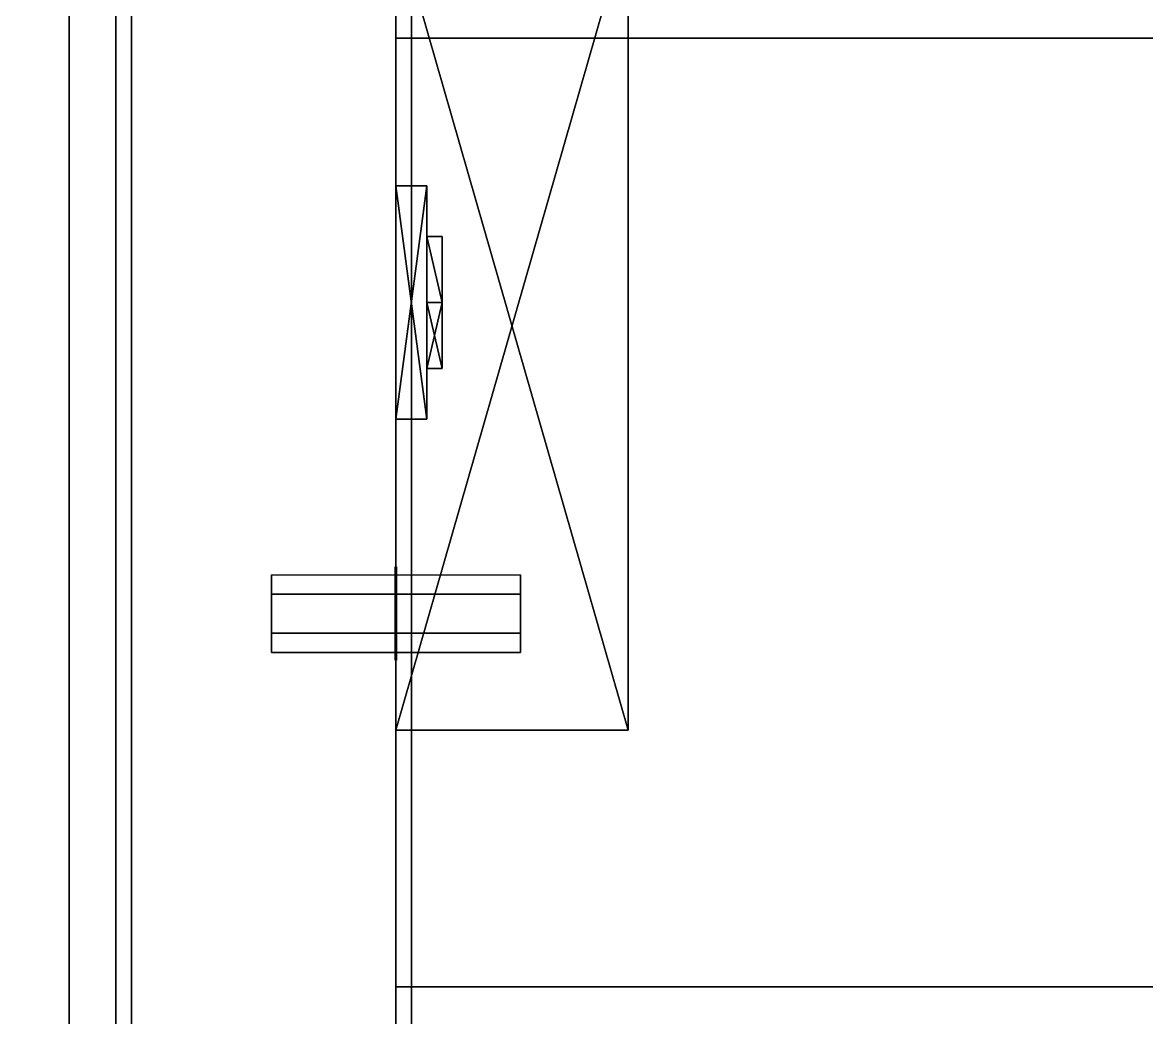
# Model space of a CAD drawing. Extents: x 0 to 4068, y -4475 to 0.
# Drawn here: x 1173 to 1245.2, y -4008 to -3944 of the extents above; entities that cross this region are included whole.
import ezdxf

# ---------------------------------------------------------------- set-up
doc = ezdxf.new("R2010")
doc.units = 0
for name, color, linetype in [('LAYER0', 7, 'CONTINUOUS'), ('LAYER153', 7, 'CONTINUOUS'), ('LAYER154', 7, 'CONTINUOUS'), ('LAYER157', 253, 'CONTINUOUS'), ('LAYER17', 45, 'CONTINUOUS'), ('LAYER182', 7, 'CONTINUOUS'), ('LAYER185', 254, 'CONTINUOUS'), ('LAYER193', 253, 'CONTINUOUS'), ('LAYER195', 253, 'CONTINUOUS'), ('LAYER309', 7, 'CONTINUOUS'), ('LAYER319', 253, 'CONTINUOUS'), ('LAYER321', 7, 'CONTINUOUS'), ('LAYER339', 7, 'CONTINUOUS'), ('LAYER342', 254, 'CONTINUOUS'), ('LAYER345', 253, 'CONTINUOUS'), ('LAYER347', 253, 'CONTINUOUS'), ('LAYER354', 45, 'CONTINUOUS'), ('LAYER355', 45, 'CONTINUOUS'), ('LAYER360', 45, 'CONTINUOUS')]:
    doc.layers.add(name, color=color, linetype=linetype)

msp = doc.modelspace()

# ---------------------------------------------------------------- linework, layer by layer
at = {"layer": 'LAYER0', "invisible_edges": 1}
for points in [[(4068, 0), (0, -4475), (0, 0), (4068, 0)], [(4068, -4475, 5), (0, 0, 5), (0, -4475, 5), (4068, -4475, 5)], [(0, 0, 5), (4068, -4475, 5), (4068, 0, 5), (0, 0, 5)], [(0, -4475), (4068, 0), (4068, -4475), (0, -4475)]]:
    msp.add_3dface(points, dxfattribs=at)
at = {"layer": 'LAYER153', "invisible_edges": 1}
for points in [[(2103, -4325, 2364), (1197, -3925, 2364), (1197, -4325, 2364), (2103, -4325, 2364)], [(1197, -3925, 2364), (2103, -4325, 2364), (2103, -3925, 2364), (1197, -3925, 2364)], [(1197, -4325, 2346), (1197, -3925, 2364), (1197, -3925, 2346), (1197, -4325, 2346)], [(1197, -3925, 2364), (1197, -4325, 2346), (1197, -4325, 2364), (1197, -3925, 2364)], [(2103, -3925, 2346), (1197, -4325, 2346), (1197, -3925, 2346), (2103, -3925, 2346)], [(1197, -4325, 2346), (2103, -3925, 2346), (2103, -4325, 2346), (1197, -4325, 2346)]]:
    msp.add_3dface(points, dxfattribs=at)
at = {"layer": 'LAYER154', "invisible_edges": 1}
for points in [[(1197, -4325, 1706), (2103, -3925, 1706), (2103, -4325, 1706), (1197, -4325, 1706)], [(2103, -3925, 1706), (1197, -4325, 1706), (1197, -3925, 1706), (2103, -3925, 1706)], [(1197, -4325, 1706), (1197, -3925, 1724), (1197, -3925, 1706), (1197, -4325, 1706)], [(1197, -3925, 1724), (1197, -4325, 1706), (1197, -4325, 1724), (1197, -3925, 1724)], [(1197, -3925, 1724), (2103, -4325, 1724), (2103, -3925, 1724), (1197, -3925, 1724)], [(2103, -4325, 1724), (1197, -3925, 1724), (1197, -4325, 1724), (2103, -4325, 1724)]]:
    msp.add_3dface(points, dxfattribs=at)
at = {"layer": 'LAYER157', "invisible_edges": 1}
for points in [[(1197, -4325, 1705), (1179, -3925, 1705), (1197, -3925, 1705), (1197, -4325, 1705)], [(1179, -3925, 1705), (1197, -4325, 1705), (1179, -4325, 1705), (1179, -3925, 1705)], [(1179, -4325, 2365), (1197, -3925, 2365), (1179, -3925, 2365), (1179, -4325, 2365)], [(1197, -3925, 2365), (1179, -4325, 2365), (1197, -4325, 2365), (1197, -3925, 2365)], [(1179, -3925, 1705), (1179, -4325, 2365), (1179, -3925, 2365), (1179, -3925, 1705)], [(1179, -4325, 2365), (1179, -3925, 1705), (1179, -4325, 1705), (1179, -4325, 2365)], [(1197, -4325, 1705), (1197, -3925, 2365), (1197, -4325, 2365), (1197, -4325, 1705)], [(1197, -3925, 2365), (1197, -4325, 1705), (1197, -3925, 1705), (1197, -3925, 2365)]]:
    msp.add_3dface(points, dxfattribs=at)
at = {"layer": 'LAYER17', "invisible_edges": 1}
for points in [[(1180, -4325, 1905), (1162, -3925, 1905), (1180, -3925, 1905), (1180, -4325, 1905)], [(1162, -3925, 1905), (1180, -4325, 1905), (1162, -4325, 1905), (1162, -3925, 1905)], [(1162, -4325, 2405), (1180, -3925, 2405), (1162, -3925, 2405), (1162, -4325, 2405)], [(1180, -3925, 2405), (1162, -4325, 2405), (1180, -4325, 2405), (1180, -3925, 2405)], [(1180, -3925, 2405), (1180, -4325, 1905), (1180, -3925, 1905), (1180, -3925, 2405)], [(1180, -4325, 1905), (1180, -3925, 2405), (1180, -4325, 2405), (1180, -4325, 1905)]]:
    msp.add_3dface(points, dxfattribs=at)
at = {"layer": 'LAYER182', "invisible_edges": 1}
for points in [[(1197, -4300.4, 2026), (2103, -3945, 2026), (2103, -4300.4, 2026), (1197, -4300.4, 2026)], [(2103, -3945, 2026), (1197, -4300.4, 2026), (1197, -3945, 2026), (2103, -3945, 2026)], [(1197, -3945, 2044), (2103, -3945, 2026), (1197, -3945, 2026), (1197, -3945, 2044)], [(2103, -3945, 2026), (1197, -3945, 2044), (2103, -3945, 2044), (2103, -3945, 2026)], [(1197, -4300.4, 2026), (1197, -3945, 2044), (1197, -3945, 2026), (1197, -4300.4, 2026)], [(1197, -3945, 2044), (1197, -4300.4, 2026), (1197, -4300.4, 2044), (1197, -3945, 2044)], [(1197, -3945, 2044), (2103, -4300.4, 2044), (2103, -3945, 2044), (1197, -3945, 2044)], [(2103, -4300.4, 2044), (1197, -3945, 2044), (1197, -4300.4, 2044), (2103, -4300.4, 2044)]]:
    msp.add_3dface(points, dxfattribs=at)
at = {"layer": 'LAYER185'}
for points in [[(1196.95, -3985, 2023.5), (1196.95, -3979, 2023.5), (1196.95, -3980.5, 2026.098), (1196.95, -3983.5, 2026.098)], [(1196.95, -3985, 2023.5), (1196.95, -3979, 2023.5), (1196.95, -3980.5, 2020.902), (1196.95, -3983.5, 2020.902)], [(1197.05, -3985, 2023.5), (1197.05, -3979, 2023.5), (1197.05, -3980.5, 2026.098), (1197.05, -3983.5, 2026.098)], [(1197.05, -3985, 2023.5), (1197.05, -3979, 2023.5), (1197.05, -3980.5, 2020.902), (1197.05, -3983.5, 2020.902)], [(1189, -3979.5, 2023.5), (1189, -3984.5, 2023.5), (1189, -3983.25, 2025.665), (1189, -3980.75, 2025.665)], [(1189, -3979.5, 2023.5), (1189, -3980.75, 2021.335), (1189, -3983.25, 2021.335), (1189, -3984.5, 2023.5)], [(1205, -3979.5, 2023.5), (1205, -3984.5, 2023.5), (1205, -3983.25, 2025.665), (1205, -3980.75, 2025.665)], [(1205, -3979.5, 2023.5), (1205, -3980.75, 2021.335), (1205, -3983.25, 2021.335), (1205, -3984.5, 2023.5)]]:
    msp.add_3dface(points, dxfattribs=at)
at = {"layer": 'LAYER193'}
for points in [[(1197, -3937.5, 1801.217), (1211.922, -3937.5, 1801.217), (1197, -3989.5, 1801.217), (1197, -3937.5, 1801.217)], [(1197, -3989.5, 1801.217), (1211.922, -3937.5, 1801.217), (1211.922, -3989.5, 1801.217), (1197, -3989.5, 1801.217)], [(1197, -3989.5, 1814.783), (1211.922, -3989.5, 1814.783), (1197, -3937.5, 1814.783), (1197, -3989.5, 1814.783)], [(1197, -3937.5, 1814.783), (1211.922, -3989.5, 1814.783), (1211.922, -3937.5, 1814.783), (1197, -3937.5, 1814.783)], [(1211.922, -3937.5, 1801.217), (1211.922, -3937.5, 1814.783), (1211.922, -3989.5, 1801.217), (1211.922, -3937.5, 1801.217)], [(1211.922, -3989.5, 1801.217), (1211.922, -3937.5, 1814.783), (1211.922, -3989.5, 1814.783), (1211.922, -3989.5, 1801.217)], [(1198.99, -3954.5, 1834), (1197, -3954.5, 1834), (1197, -3969.5, 1834), (1198.99, -3954.5, 1834)], [(1198.99, -3954.5, 1834), (1197, -3969.5, 1834), (1198.99, -3969.5, 1834), (1198.99, -3954.5, 1834)], [(1198.99, -3969.5, 1782), (1197, -3969.5, 1782), (1197, -3954.5, 1782), (1198.99, -3969.5, 1782)], [(1198.99, -3969.5, 1782), (1197, -3954.5, 1782), (1198.99, -3954.5, 1782), (1198.99, -3969.5, 1782)], [(1197, -3954.5, 1782), (1197, -3954.5, 1834), (1198.99, -3954.5, 1834), (1197, -3954.5, 1782)], [(1197, -3954.5, 1782), (1198.99, -3954.5, 1834), (1198.99, -3954.5, 1782), (1197, -3954.5, 1782)], [(1198.99, -3954.5, 1782), (1198.99, -3954.5, 1834), (1198.99, -3969.5, 1834), (1198.99, -3954.5, 1782)], [(1198.99, -3954.5, 1782), (1198.99, -3969.5, 1834), (1198.99, -3969.5, 1782), (1198.99, -3954.5, 1782)], [(1199.984, -3957.757, 1826.087), (1199.984, -3962, 1821.291), (1198.99, -3957.757, 1826.087), (1199.984, -3957.757, 1826.087)], [(1198.99, -3957.757, 1826.087), (1199.984, -3962, 1821.291), (1198.99, -3962, 1821.291), (1198.99, -3957.757, 1826.087)], [(1198.99, -3962, 1830.883), (1198.99, -3962, 1821.291), (1198.99, -3957.757, 1826.087), (1198.99, -3962, 1830.883)], [(1198.99, -3962, 1830.883), (1199.984, -3962, 1830.883), (1198.99, -3957.757, 1826.087), (1198.99, -3962, 1830.883)], [(1198.99, -3957.757, 1826.087), (1199.984, -3962, 1830.883), (1199.984, -3957.757, 1826.087), (1198.99, -3957.757, 1826.087)], [(1199.984, -3957.757, 1789.913), (1199.984, -3962, 1785.117), (1198.99, -3957.757, 1789.913), (1199.984, -3957.757, 1789.913)], [(1198.99, -3957.757, 1789.913), (1199.984, -3962, 1785.117), (1198.99, -3962, 1785.117), (1198.99, -3957.757, 1789.913)], [(1198.99, -3962, 1794.709), (1198.99, -3962, 1785.117), (1198.99, -3957.757, 1789.913), (1198.99, -3962, 1794.709)], [(1198.99, -3962, 1794.709), (1199.984, -3962, 1794.709), (1198.99, -3957.757, 1789.913), (1198.99, -3962, 1794.709)], [(1198.99, -3957.757, 1789.913), (1199.984, -3962, 1794.709), (1199.984, -3957.757, 1789.913), (1198.99, -3957.757, 1789.913)], [(1199.984, -3962, 1830.883), (1199.984, -3966.243, 1826.087), (1199.984, -3957.757, 1826.087), (1199.984, -3962, 1830.883)], [(1199.984, -3957.757, 1826.087), (1199.984, -3966.243, 1826.087), (1199.984, -3962, 1821.291), (1199.984, -3957.757, 1826.087)], [(1199.984, -3962, 1794.709), (1199.984, -3966.243, 1789.913), (1199.984, -3957.757, 1789.913), (1199.984, -3962, 1794.709)], [(1199.984, -3957.757, 1789.913), (1199.984, -3966.243, 1789.913), (1199.984, -3962, 1785.117), (1199.984, -3957.757, 1789.913)], [(1199.984, -3962, 1821.291), (1199.984, -3966.243, 1826.087), (1198.99, -3962, 1821.291), (1199.984, -3962, 1821.291)], [(1198.99, -3962, 1821.291), (1199.984, -3966.243, 1826.087), (1198.99, -3966.243, 1826.087), (1198.99, -3962, 1821.291)], [(1199.984, -3966.243, 1826.087), (1199.984, -3962, 1830.883), (1198.99, -3966.243, 1826.087), (1199.984, -3966.243, 1826.087)], [(1198.99, -3966.243, 1826.087), (1199.984, -3962, 1830.883), (1198.99, -3962, 1830.883), (1198.99, -3966.243, 1826.087)], [(1198.99, -3962, 1830.883), (1198.99, -3966.243, 1826.087), (1198.99, -3962, 1821.291), (1198.99, -3962, 1830.883)], [(1199.984, -3962, 1785.117), (1199.984, -3966.243, 1789.913), (1198.99, -3962, 1785.117), (1199.984, -3962, 1785.117)], [(1198.99, -3962, 1785.117), (1199.984, -3966.243, 1789.913), (1198.99, -3966.243, 1789.913), (1198.99, -3962, 1785.117)], [(1199.984, -3966.243, 1789.913), (1199.984, -3962, 1794.709), (1198.99, -3966.243, 1789.913), (1199.984, -3966.243, 1789.913)], [(1198.99, -3966.243, 1789.913), (1199.984, -3962, 1794.709), (1198.99, -3962, 1794.709), (1198.99, -3966.243, 1789.913)], [(1198.99, -3962, 1794.709), (1198.99, -3966.243, 1789.913), (1198.99, -3962, 1785.117), (1198.99, -3962, 1794.709)], [(1198.99, -3969.5, 1834), (1197, -3969.5, 1834), (1197, -3969.5, 1782), (1198.99, -3969.5, 1834)], [(1198.99, -3969.5, 1834), (1197, -3969.5, 1782), (1198.99, -3969.5, 1782), (1198.99, -3969.5, 1834)], [(1197, -3989.5, 1801.217), (1211.922, -3989.5, 1801.217), (1197, -3989.5, 1814.783), (1197, -3989.5, 1801.217)], [(1197, -3989.5, 1814.783), (1211.922, -3989.5, 1801.217), (1211.922, -3989.5, 1814.783), (1197, -3989.5, 1814.783)]]:
    msp.add_3dface(points, dxfattribs=at)
at = {"layer": 'LAYER195'}
for points in [[(1197, -3937.5, 2255.217), (1211.922, -3937.5, 2255.217), (1197, -3989.5, 2255.217), (1197, -3937.5, 2255.217)], [(1197, -3989.5, 2255.217), (1211.922, -3937.5, 2255.217), (1211.922, -3989.5, 2255.217), (1197, -3989.5, 2255.217)], [(1197, -3989.5, 2268.783), (1211.922, -3989.5, 2268.783), (1197, -3937.5, 2268.783), (1197, -3989.5, 2268.783)], [(1197, -3937.5, 2268.783), (1211.922, -3989.5, 2268.783), (1211.922, -3937.5, 2268.783), (1197, -3937.5, 2268.783)], [(1211.922, -3937.5, 2255.217), (1211.922, -3937.5, 2268.783), (1211.922, -3989.5, 2255.217), (1211.922, -3937.5, 2255.217)], [(1211.922, -3989.5, 2255.217), (1211.922, -3937.5, 2268.783), (1211.922, -3989.5, 2268.783), (1211.922, -3989.5, 2255.217)], [(1198.99, -3954.5, 2288), (1197, -3954.5, 2288), (1197, -3969.5, 2288), (1198.99, -3954.5, 2288)], [(1198.99, -3954.5, 2288), (1197, -3969.5, 2288), (1198.99, -3969.5, 2288), (1198.99, -3954.5, 2288)], [(1198.99, -3969.5, 2236), (1197, -3969.5, 2236), (1197, -3954.5, 2236), (1198.99, -3969.5, 2236)], [(1198.99, -3969.5, 2236), (1197, -3954.5, 2236), (1198.99, -3954.5, 2236), (1198.99, -3969.5, 2236)], [(1197, -3954.5, 2236), (1197, -3954.5, 2288), (1198.99, -3954.5, 2288), (1197, -3954.5, 2236)], [(1197, -3954.5, 2236), (1198.99, -3954.5, 2288), (1198.99, -3954.5, 2236), (1197, -3954.5, 2236)], [(1198.99, -3954.5, 2236), (1198.99, -3954.5, 2288), (1198.99, -3969.5, 2288), (1198.99, -3954.5, 2236)], [(1198.99, -3954.5, 2236), (1198.99, -3969.5, 2288), (1198.99, -3969.5, 2236), (1198.99, -3954.5, 2236)], [(1199.984, -3957.757, 2280.087), (1199.984, -3962, 2275.291), (1198.99, -3957.757, 2280.087), (1199.984, -3957.757, 2280.087)], [(1198.99, -3957.757, 2280.087), (1199.984, -3962, 2275.291), (1198.99, -3962, 2275.291), (1198.99, -3957.757, 2280.087)], [(1198.99, -3962, 2284.883), (1198.99, -3962, 2275.291), (1198.99, -3957.757, 2280.087), (1198.99, -3962, 2284.883)], [(1198.99, -3962, 2284.883), (1199.984, -3962, 2284.883), (1198.99, -3957.757, 2280.087), (1198.99, -3962, 2284.883)], [(1198.99, -3957.757, 2280.087), (1199.984, -3962, 2284.883), (1199.984, -3957.757, 2280.087), (1198.99, -3957.757, 2280.087)], [(1199.984, -3957.757, 2243.913), (1199.984, -3962, 2239.117), (1198.99, -3957.757, 2243.913), (1199.984, -3957.757, 2243.913)], [(1198.99, -3957.757, 2243.913), (1199.984, -3962, 2239.117), (1198.99, -3962, 2239.117), (1198.99, -3957.757, 2243.913)], [(1198.99, -3962, 2248.709), (1198.99, -3962, 2239.117), (1198.99, -3957.757, 2243.913), (1198.99, -3962, 2248.709)], [(1198.99, -3962, 2248.709), (1199.984, -3962, 2248.709), (1198.99, -3957.757, 2243.913), (1198.99, -3962, 2248.709)], [(1198.99, -3957.757, 2243.913), (1199.984, -3962, 2248.709), (1199.984, -3957.757, 2243.913), (1198.99, -3957.757, 2243.913)], [(1199.984, -3962, 2284.883), (1199.984, -3966.243, 2280.087), (1199.984, -3957.757, 2280.087), (1199.984, -3962, 2284.883)], [(1199.984, -3957.757, 2280.087), (1199.984, -3966.243, 2280.087), (1199.984, -3962, 2275.291), (1199.984, -3957.757, 2280.087)], [(1199.984, -3962, 2248.709), (1199.984, -3966.243, 2243.913), (1199.984, -3957.757, 2243.913), (1199.984, -3962, 2248.709)], [(1199.984, -3957.757, 2243.913), (1199.984, -3966.243, 2243.913), (1199.984, -3962, 2239.117), (1199.984, -3957.757, 2243.913)], [(1199.984, -3962, 2275.291), (1199.984, -3966.243, 2280.087), (1198.99, -3962, 2275.291), (1199.984, -3962, 2275.291)], [(1198.99, -3962, 2275.291), (1199.984, -3966.243, 2280.087), (1198.99, -3966.243, 2280.087), (1198.99, -3962, 2275.291)], [(1199.984, -3966.243, 2280.087), (1199.984, -3962, 2284.883), (1198.99, -3966.243, 2280.087), (1199.984, -3966.243, 2280.087)], [(1198.99, -3966.243, 2280.087), (1199.984, -3962, 2284.883), (1198.99, -3962, 2284.883), (1198.99, -3966.243, 2280.087)], [(1198.99, -3962, 2284.883), (1198.99, -3966.243, 2280.087), (1198.99, -3962, 2275.291), (1198.99, -3962, 2284.883)], [(1199.984, -3962, 2239.117), (1199.984, -3966.243, 2243.913), (1198.99, -3962, 2239.117), (1199.984, -3962, 2239.117)], [(1198.99, -3962, 2239.117), (1199.984, -3966.243, 2243.913), (1198.99, -3966.243, 2243.913), (1198.99, -3962, 2239.117)], [(1199.984, -3966.243, 2243.913), (1199.984, -3962, 2248.709), (1198.99, -3966.243, 2243.913), (1199.984, -3966.243, 2243.913)], [(1198.99, -3966.243, 2243.913), (1199.984, -3962, 2248.709), (1198.99, -3962, 2248.709), (1198.99, -3966.243, 2243.913)], [(1198.99, -3962, 2248.709), (1198.99, -3966.243, 2243.913), (1198.99, -3962, 2239.117), (1198.99, -3962, 2248.709)], [(1198.99, -3969.5, 2288), (1197, -3969.5, 2288), (1197, -3969.5, 2236), (1198.99, -3969.5, 2288)], [(1198.99, -3969.5, 2288), (1197, -3969.5, 2236), (1198.99, -3969.5, 2236), (1198.99, -3969.5, 2288)], [(1197, -3989.5, 2255.217), (1211.922, -3989.5, 2255.217), (1197, -3989.5, 2268.783), (1197, -3989.5, 2255.217)], [(1197, -3989.5, 2268.783), (1211.922, -3989.5, 2255.217), (1211.922, -3989.5, 2268.783), (1197, -3989.5, 2268.783)]]:
    msp.add_3dface(points, dxfattribs=at)
at = {"layer": 'LAYER309', "invisible_edges": 1}
for points in [[(1197, -4325, 156), (2103, -3925, 156), (2103, -4325, 156), (1197, -4325, 156)], [(2103, -3925, 156), (1197, -4325, 156), (1197, -3925, 156), (2103, -3925, 156)], [(1197, -4325, 156), (1197, -3925, 174), (1197, -3925, 156), (1197, -4325, 156)], [(1197, -3925, 174), (1197, -4325, 156), (1197, -4325, 174), (1197, -3925, 174)], [(1197, -3925, 174), (2103, -4325, 174), (2103, -3925, 174), (1197, -3925, 174)], [(2103, -4325, 174), (1197, -3925, 174), (1197, -4325, 174), (2103, -4325, 174)]]:
    msp.add_3dface(points, dxfattribs=at)
at = {"layer": 'LAYER319', "invisible_edges": 1}
for points in [[(1197, -4325, 155), (1179, -3925, 155), (1197, -3925, 155), (1197, -4325, 155)], [(1179, -3925, 155), (1197, -4325, 155), (1179, -4325, 155), (1179, -3925, 155)], [(1179, -4325, 880), (1197, -3925, 880), (1179, -3925, 880), (1179, -4325, 880)], [(1197, -3925, 880), (1179, -4325, 880), (1197, -4325, 880), (1197, -3925, 880)], [(1179, -3925, 155), (1179, -4325, 880), (1179, -3925, 880), (1179, -3925, 155)], [(1179, -4325, 880), (1179, -3925, 155), (1179, -4325, 155), (1179, -4325, 880)], [(1197, -4325, 155), (1197, -3925, 880), (1197, -4325, 880), (1197, -4325, 155)], [(1197, -3925, 880), (1197, -4325, 155), (1197, -3925, 155), (1197, -3925, 880)]]:
    msp.add_3dface(points, dxfattribs=at)
at = {"layer": 'LAYER321', "invisible_edges": 1}
for points in [[(1197, -4006, 861.5), (2103, -3926, 861.5), (2103, -4006, 861.5), (1197, -4006, 861.5)], [(2103, -3926, 861.5), (1197, -4006, 861.5), (1197, -3926, 861.5), (2103, -3926, 861.5)], [(1197, -4006, 861.5), (1197, -3926, 879.5), (1197, -3926, 861.5), (1197, -4006, 861.5)], [(1197, -3926, 879.5), (1197, -4006, 861.5), (1197, -4006, 879.5), (1197, -3926, 879.5)], [(1197, -3926, 879.5), (2103, -4006, 879.5), (2103, -3926, 879.5), (1197, -3926, 879.5)], [(2103, -4006, 879.5), (1197, -3926, 879.5), (1197, -4006, 879.5), (2103, -4006, 879.5)], [(2103, -4006, 879.5), (1197, -4006, 861.5), (2103, -4006, 861.5), (2103, -4006, 879.5)], [(1197, -4006, 861.5), (2103, -4006, 879.5), (1197, -4006, 879.5), (1197, -4006, 861.5)]]:
    msp.add_3dface(points, dxfattribs=at)
at = {"layer": 'LAYER339', "invisible_edges": 1}
for points in [[(1197, -4300.4, 508.5), (2103, -3945, 508.5), (2103, -4300.4, 508.5), (1197, -4300.4, 508.5)], [(2103, -3945, 508.5), (1197, -4300.4, 508.5), (1197, -3945, 508.5), (2103, -3945, 508.5)], [(1197, -3945, 526.5), (2103, -3945, 508.5), (1197, -3945, 508.5), (1197, -3945, 526.5)], [(2103, -3945, 508.5), (1197, -3945, 526.5), (2103, -3945, 526.5), (2103, -3945, 508.5)], [(1197, -4300.4, 508.5), (1197, -3945, 526.5), (1197, -3945, 508.5), (1197, -4300.4, 508.5)], [(1197, -3945, 526.5), (1197, -4300.4, 508.5), (1197, -4300.4, 526.5), (1197, -3945, 526.5)], [(1197, -3945, 526.5), (2103, -4300.4, 526.5), (2103, -3945, 526.5), (1197, -3945, 526.5)], [(2103, -4300.4, 526.5), (1197, -3945, 526.5), (1197, -4300.4, 526.5), (2103, -4300.4, 526.5)]]:
    msp.add_3dface(points, dxfattribs=at)
at = {"layer": 'LAYER342'}
for points in [[(1196.95, -3985, 506), (1196.95, -3979, 506), (1196.95, -3980.5, 508.598), (1196.95, -3983.5, 508.598)], [(1196.95, -3985, 506), (1196.95, -3979, 506), (1196.95, -3980.5, 503.402), (1196.95, -3983.5, 503.402)], [(1197.05, -3985, 506), (1197.05, -3979, 506), (1197.05, -3980.5, 508.598), (1197.05, -3983.5, 508.598)], [(1197.05, -3985, 506), (1197.05, -3979, 506), (1197.05, -3980.5, 503.402), (1197.05, -3983.5, 503.402)], [(1189, -3979.5, 506), (1189, -3984.5, 506), (1189, -3983.25, 508.165), (1189, -3980.75, 508.165)], [(1189, -3979.5, 506), (1189, -3980.75, 503.835), (1189, -3983.25, 503.835), (1189, -3984.5, 506)], [(1205, -3979.5, 506), (1205, -3984.5, 506), (1205, -3983.25, 508.165), (1205, -3980.75, 508.165)], [(1205, -3979.5, 506), (1205, -3980.75, 503.835), (1205, -3983.25, 503.835), (1205, -3984.5, 506)]]:
    msp.add_3dface(points, dxfattribs=at)
at = {"layer": 'LAYER345'}
for points in [[(1197, -3937.5, 251.217), (1211.922, -3937.5, 251.217), (1197, -3989.5, 251.217), (1197, -3937.5, 251.217)], [(1197, -3989.5, 251.217), (1211.922, -3937.5, 251.217), (1211.922, -3989.5, 251.217), (1197, -3989.5, 251.217)], [(1197, -3989.5, 264.783), (1211.922, -3989.5, 264.783), (1197, -3937.5, 264.783), (1197, -3989.5, 264.783)], [(1197, -3937.5, 264.783), (1211.922, -3989.5, 264.783), (1211.922, -3937.5, 264.783), (1197, -3937.5, 264.783)], [(1211.922, -3937.5, 251.217), (1211.922, -3937.5, 264.783), (1211.922, -3989.5, 251.217), (1211.922, -3937.5, 251.217)], [(1211.922, -3989.5, 251.217), (1211.922, -3937.5, 264.783), (1211.922, -3989.5, 264.783), (1211.922, -3989.5, 251.217)], [(1198.99, -3954.5, 284), (1197, -3954.5, 284), (1197, -3969.5, 284), (1198.99, -3954.5, 284)], [(1198.99, -3954.5, 284), (1197, -3969.5, 284), (1198.99, -3969.5, 284), (1198.99, -3954.5, 284)], [(1198.99, -3969.5, 232), (1197, -3969.5, 232), (1197, -3954.5, 232), (1198.99, -3969.5, 232)], [(1198.99, -3969.5, 232), (1197, -3954.5, 232), (1198.99, -3954.5, 232), (1198.99, -3969.5, 232)], [(1197, -3954.5, 232), (1197, -3954.5, 284), (1198.99, -3954.5, 284), (1197, -3954.5, 232)], [(1197, -3954.5, 232), (1198.99, -3954.5, 284), (1198.99, -3954.5, 232), (1197, -3954.5, 232)], [(1198.99, -3954.5, 232), (1198.99, -3954.5, 284), (1198.99, -3969.5, 284), (1198.99, -3954.5, 232)], [(1198.99, -3954.5, 232), (1198.99, -3969.5, 284), (1198.99, -3969.5, 232), (1198.99, -3954.5, 232)], [(1199.984, -3957.757, 276.087), (1199.984, -3962, 271.291), (1198.99, -3957.757, 276.087), (1199.984, -3957.757, 276.087)], [(1198.99, -3957.757, 276.087), (1199.984, -3962, 271.291), (1198.99, -3962, 271.291), (1198.99, -3957.757, 276.087)], [(1198.99, -3962, 280.883), (1198.99, -3962, 271.291), (1198.99, -3957.757, 276.087), (1198.99, -3962, 280.883)], [(1198.99, -3962, 280.883), (1199.984, -3962, 280.883), (1198.99, -3957.757, 276.087), (1198.99, -3962, 280.883)], [(1198.99, -3957.757, 276.087), (1199.984, -3962, 280.883), (1199.984, -3957.757, 276.087), (1198.99, -3957.757, 276.087)], [(1199.984, -3957.757, 239.913), (1199.984, -3962, 235.117), (1198.99, -3957.757, 239.913), (1199.984, -3957.757, 239.913)], [(1198.99, -3957.757, 239.913), (1199.984, -3962, 235.117), (1198.99, -3962, 235.117), (1198.99, -3957.757, 239.913)], [(1198.99, -3962, 244.709), (1198.99, -3962, 235.117), (1198.99, -3957.757, 239.913), (1198.99, -3962, 244.709)], [(1198.99, -3962, 244.709), (1199.984, -3962, 244.709), (1198.99, -3957.757, 239.913), (1198.99, -3962, 244.709)], [(1198.99, -3957.757, 239.913), (1199.984, -3962, 244.709), (1199.984, -3957.757, 239.913), (1198.99, -3957.757, 239.913)], [(1199.984, -3962, 280.883), (1199.984, -3966.243, 276.087), (1199.984, -3957.757, 276.087), (1199.984, -3962, 280.883)], [(1199.984, -3957.757, 276.087), (1199.984, -3966.243, 276.087), (1199.984, -3962, 271.291), (1199.984, -3957.757, 276.087)], [(1199.984, -3962, 244.709), (1199.984, -3966.243, 239.913), (1199.984, -3957.757, 239.913), (1199.984, -3962, 244.709)], [(1199.984, -3957.757, 239.913), (1199.984, -3966.243, 239.913), (1199.984, -3962, 235.117), (1199.984, -3957.757, 239.913)], [(1199.984, -3962, 271.291), (1199.984, -3966.243, 276.087), (1198.99, -3962, 271.291), (1199.984, -3962, 271.291)], [(1198.99, -3962, 271.291), (1199.984, -3966.243, 276.087), (1198.99, -3966.243, 276.087), (1198.99, -3962, 271.291)], [(1199.984, -3966.243, 276.087), (1199.984, -3962, 280.883), (1198.99, -3966.243, 276.087), (1199.984, -3966.243, 276.087)], [(1198.99, -3966.243, 276.087), (1199.984, -3962, 280.883), (1198.99, -3962, 280.883), (1198.99, -3966.243, 276.087)], [(1198.99, -3962, 280.883), (1198.99, -3966.243, 276.087), (1198.99, -3962, 271.291), (1198.99, -3962, 280.883)], [(1199.984, -3962, 235.117), (1199.984, -3966.243, 239.913), (1198.99, -3962, 235.117), (1199.984, -3962, 235.117)], [(1198.99, -3962, 235.117), (1199.984, -3966.243, 239.913), (1198.99, -3966.243, 239.913), (1198.99, -3962, 235.117)], [(1199.984, -3966.243, 239.913), (1199.984, -3962, 244.709), (1198.99, -3966.243, 239.913), (1199.984, -3966.243, 239.913)], [(1198.99, -3966.243, 239.913), (1199.984, -3962, 244.709), (1198.99, -3962, 244.709), (1198.99, -3966.243, 239.913)], [(1198.99, -3962, 244.709), (1198.99, -3966.243, 239.913), (1198.99, -3962, 235.117), (1198.99, -3962, 244.709)], [(1198.99, -3969.5, 284), (1197, -3969.5, 284), (1197, -3969.5, 232), (1198.99, -3969.5, 284)], [(1198.99, -3969.5, 284), (1197, -3969.5, 232), (1198.99, -3969.5, 232), (1198.99, -3969.5, 284)], [(1197, -3989.5, 251.217), (1211.922, -3989.5, 251.217), (1197, -3989.5, 264.783), (1197, -3989.5, 251.217)], [(1197, -3989.5, 264.783), (1211.922, -3989.5, 251.217), (1211.922, -3989.5, 264.783), (1197, -3989.5, 264.783)]]:
    msp.add_3dface(points, dxfattribs=at)
at = {"layer": 'LAYER347'}
for points in [[(1197, -3937.5, 770.217), (1211.922, -3937.5, 770.217), (1197, -3989.5, 770.217), (1197, -3937.5, 770.217)], [(1197, -3989.5, 770.217), (1211.922, -3937.5, 770.217), (1211.922, -3989.5, 770.217), (1197, -3989.5, 770.217)], [(1197, -3989.5, 783.783), (1211.922, -3989.5, 783.783), (1197, -3937.5, 783.783), (1197, -3989.5, 783.783)], [(1197, -3937.5, 783.783), (1211.922, -3989.5, 783.783), (1211.922, -3937.5, 783.783), (1197, -3937.5, 783.783)], [(1211.922, -3937.5, 770.217), (1211.922, -3937.5, 783.783), (1211.922, -3989.5, 770.217), (1211.922, -3937.5, 770.217)], [(1211.922, -3989.5, 770.217), (1211.922, -3937.5, 783.783), (1211.922, -3989.5, 783.783), (1211.922, -3989.5, 770.217)], [(1198.99, -3954.5, 803), (1197, -3954.5, 803), (1197, -3969.5, 803), (1198.99, -3954.5, 803)], [(1198.99, -3954.5, 803), (1197, -3969.5, 803), (1198.99, -3969.5, 803), (1198.99, -3954.5, 803)], [(1198.99, -3969.5, 751), (1197, -3969.5, 751), (1197, -3954.5, 751), (1198.99, -3969.5, 751)], [(1198.99, -3969.5, 751), (1197, -3954.5, 751), (1198.99, -3954.5, 751), (1198.99, -3969.5, 751)], [(1197, -3954.5, 751), (1197, -3954.5, 803), (1198.99, -3954.5, 803), (1197, -3954.5, 751)], [(1197, -3954.5, 751), (1198.99, -3954.5, 803), (1198.99, -3954.5, 751), (1197, -3954.5, 751)], [(1198.99, -3954.5, 751), (1198.99, -3954.5, 803), (1198.99, -3969.5, 803), (1198.99, -3954.5, 751)], [(1198.99, -3954.5, 751), (1198.99, -3969.5, 803), (1198.99, -3969.5, 751), (1198.99, -3954.5, 751)], [(1199.984, -3957.757, 795.087), (1199.984, -3962, 790.291), (1198.99, -3957.757, 795.087), (1199.984, -3957.757, 795.087)], [(1198.99, -3957.757, 795.087), (1199.984, -3962, 790.291), (1198.99, -3962, 790.291), (1198.99, -3957.757, 795.087)], [(1198.99, -3962, 799.883), (1198.99, -3962, 790.291), (1198.99, -3957.757, 795.087), (1198.99, -3962, 799.883)], [(1198.99, -3962, 799.883), (1199.984, -3962, 799.883), (1198.99, -3957.757, 795.087), (1198.99, -3962, 799.883)], [(1198.99, -3957.757, 795.087), (1199.984, -3962, 799.883), (1199.984, -3957.757, 795.087), (1198.99, -3957.757, 795.087)], [(1199.984, -3957.757, 758.913), (1199.984, -3962, 754.117), (1198.99, -3957.757, 758.913), (1199.984, -3957.757, 758.913)], [(1198.99, -3957.757, 758.913), (1199.984, -3962, 754.117), (1198.99, -3962, 754.117), (1198.99, -3957.757, 758.913)], [(1198.99, -3962, 763.709), (1198.99, -3962, 754.117), (1198.99, -3957.757, 758.913), (1198.99, -3962, 763.709)], [(1198.99, -3962, 763.709), (1199.984, -3962, 763.709), (1198.99, -3957.757, 758.913), (1198.99, -3962, 763.709)], [(1198.99, -3957.757, 758.913), (1199.984, -3962, 763.709), (1199.984, -3957.757, 758.913), (1198.99, -3957.757, 758.913)], [(1199.984, -3962, 799.883), (1199.984, -3966.243, 795.087), (1199.984, -3957.757, 795.087), (1199.984, -3962, 799.883)], [(1199.984, -3957.757, 795.087), (1199.984, -3966.243, 795.087), (1199.984, -3962, 790.291), (1199.984, -3957.757, 795.087)], [(1199.984, -3962, 763.709), (1199.984, -3966.243, 758.913), (1199.984, -3957.757, 758.913), (1199.984, -3962, 763.709)], [(1199.984, -3957.757, 758.913), (1199.984, -3966.243, 758.913), (1199.984, -3962, 754.117), (1199.984, -3957.757, 758.913)], [(1199.984, -3962, 790.291), (1199.984, -3966.243, 795.087), (1198.99, -3962, 790.291), (1199.984, -3962, 790.291)], [(1198.99, -3962, 790.291), (1199.984, -3966.243, 795.087), (1198.99, -3966.243, 795.087), (1198.99, -3962, 790.291)], [(1199.984, -3966.243, 795.087), (1199.984, -3962, 799.883), (1198.99, -3966.243, 795.087), (1199.984, -3966.243, 795.087)], [(1198.99, -3966.243, 795.087), (1199.984, -3962, 799.883), (1198.99, -3962, 799.883), (1198.99, -3966.243, 795.087)], [(1198.99, -3962, 799.883), (1198.99, -3966.243, 795.087), (1198.99, -3962, 790.291), (1198.99, -3962, 799.883)], [(1199.984, -3962, 754.117), (1199.984, -3966.243, 758.913), (1198.99, -3962, 754.117), (1199.984, -3962, 754.117)], [(1198.99, -3962, 754.117), (1199.984, -3966.243, 758.913), (1198.99, -3966.243, 758.913), (1198.99, -3962, 754.117)], [(1199.984, -3966.243, 758.913), (1199.984, -3962, 763.709), (1198.99, -3966.243, 758.913), (1199.984, -3966.243, 758.913)], [(1198.99, -3966.243, 758.913), (1199.984, -3962, 763.709), (1198.99, -3962, 763.709), (1198.99, -3966.243, 758.913)], [(1198.99, -3962, 763.709), (1198.99, -3966.243, 758.913), (1198.99, -3962, 754.117), (1198.99, -3962, 763.709)], [(1198.99, -3969.5, 803), (1197, -3969.5, 803), (1197, -3969.5, 751), (1198.99, -3969.5, 803)], [(1198.99, -3969.5, 803), (1197, -3969.5, 751), (1198.99, -3969.5, 751), (1198.99, -3969.5, 803)], [(1197, -3989.5, 770.217), (1211.922, -3989.5, 770.217), (1197, -3989.5, 783.783), (1197, -3989.5, 770.217)], [(1197, -3989.5, 783.783), (1211.922, -3989.5, 770.217), (1211.922, -3989.5, 783.783), (1197, -3989.5, 783.783)]]:
    msp.add_3dface(points, dxfattribs=at)
at = {"layer": 'LAYER354', "invisible_edges": 1}
for points in [[(1176, -4325, 880), (3495, -3902, 880), (3495, -4325, 880), (1176, -4325, 880)], [(3495, -3902, 880), (1176, -4325, 880), (1176, -3902, 880), (3495, -3902, 880)], [(1176, -4325, 880), (1176, -3902, 898), (1176, -3902, 880), (1176, -4325, 880)], [(1176, -3902, 898), (1176, -4325, 880), (1176, -4325, 898), (1176, -3902, 898)], [(1176, -3902, 898), (3495, -4325, 898), (3495, -3902, 898), (1176, -3902, 898)], [(3495, -4325, 898), (1176, -3902, 898), (1176, -4325, 898), (3495, -4325, 898)]]:
    msp.add_3dface(points, dxfattribs=at)
at = {"layer": 'LAYER355', "invisible_edges": 1}
for points in [[(1180, -4325, 1687), (1180, -3902, 898), (1180, -4325, 898), (1180, -4325, 1687)], [(1180, -3902, 898), (1180, -4325, 1687), (1180, -3902, 1687), (1180, -3902, 898)], [(1198, -4325, 898), (1180, -3902, 898), (1198, -3902, 898), (1198, -4325, 898)], [(1180, -3902, 898), (1198, -4325, 898), (1180, -4325, 898), (1180, -3902, 898)], [(1180, -4325, 1687), (1198, -3902, 1687), (1180, -3902, 1687), (1180, -4325, 1687)], [(1198, -3902, 1687), (1180, -4325, 1687), (1198, -4325, 1687), (1198, -3902, 1687)], [(1198, -3902, 1687), (1198, -4325, 898), (1198, -3902, 898), (1198, -3902, 1687)], [(1198, -4325, 898), (1198, -3902, 1687), (1198, -4325, 1687), (1198, -4325, 898)]]:
    msp.add_3dface(points, dxfattribs=at)
at = {"layer": 'LAYER360', "invisible_edges": 1}
for points in [[(1176, -3902, 1705), (3495, -4325, 1705), (3495, -3902, 1705), (1176, -3902, 1705)], [(3495, -4325, 1705), (1176, -3902, 1705), (1176, -4325, 1705), (3495, -4325, 1705)], [(1176, -3902, 1705), (1176, -4325, 1687), (1176, -4325, 1705), (1176, -3902, 1705)], [(1176, -4325, 1687), (1176, -3902, 1705), (1176, -3902, 1687), (1176, -4325, 1687)], [(1176, -4325, 1687), (3495, -3902, 1687), (3495, -4325, 1687), (1176, -4325, 1687)], [(3495, -3902, 1687), (1176, -4325, 1687), (1176, -3902, 1687), (3495, -3902, 1687)]]:
    msp.add_3dface(points, dxfattribs=at)

# ---------------------------------------------------------------- meshes
at = {"layer": 'LAYER185'}
mesh = msp.add_polymesh((2, 6), dxfattribs=dict(at, n_close=True))
for k, corner in enumerate([(1197.05, -3979, 2023.5), (1197.05, -3980.5, 2026.098), (1197.05, -3983.5, 2026.098), (1197.05, -3985, 2023.5), (1197.05, -3983.5, 2020.902), (1197.05, -3980.5, 2020.902), (1196.95, -3979, 2023.5), (1196.95, -3980.5, 2026.098), (1196.95, -3983.5, 2026.098), (1196.95, -3985, 2023.5), (1196.95, -3983.5, 2020.902), (1196.95, -3980.5, 2020.902)]):
    mesh.set_mesh_vertex(divmod(k, 6), corner)
mesh = msp.add_polymesh((2, 6), dxfattribs=dict(at, n_close=True))
for k, corner in enumerate([(1205, -3979.5, 2023.5), (1205, -3980.75, 2025.665), (1205, -3983.25, 2025.665), (1205, -3984.5, 2023.5), (1205, -3983.25, 2021.335), (1205, -3980.75, 2021.335), (1189, -3979.5, 2023.5), (1189, -3980.75, 2025.665), (1189, -3983.25, 2025.665), (1189, -3984.5, 2023.5), (1189, -3983.25, 2021.335), (1189, -3980.75, 2021.335)]):
    mesh.set_mesh_vertex(divmod(k, 6), corner)
at = {"layer": 'LAYER342'}
mesh = msp.add_polymesh((2, 6), dxfattribs=dict(at, n_close=True))
for k, corner in enumerate([(1197.05, -3979, 506), (1197.05, -3980.5, 508.598), (1197.05, -3983.5, 508.598), (1197.05, -3985, 506), (1197.05, -3983.5, 503.402), (1197.05, -3980.5, 503.402), (1196.95, -3979, 506), (1196.95, -3980.5, 508.598), (1196.95, -3983.5, 508.598), (1196.95, -3985, 506), (1196.95, -3983.5, 503.402), (1196.95, -3980.5, 503.402)]):
    mesh.set_mesh_vertex(divmod(k, 6), corner)
mesh = msp.add_polymesh((2, 6), dxfattribs=dict(at, n_close=True))
for k, corner in enumerate([(1205, -3979.5, 506), (1205, -3980.75, 508.165), (1205, -3983.25, 508.165), (1205, -3984.5, 506), (1205, -3983.25, 503.835), (1205, -3980.75, 503.835), (1189, -3979.5, 506), (1189, -3980.75, 508.165), (1189, -3983.25, 508.165), (1189, -3984.5, 506), (1189, -3983.25, 503.835), (1189, -3980.75, 503.835)]):
    mesh.set_mesh_vertex(divmod(k, 6), corner)

doc.saveas('drawing.dxf')
